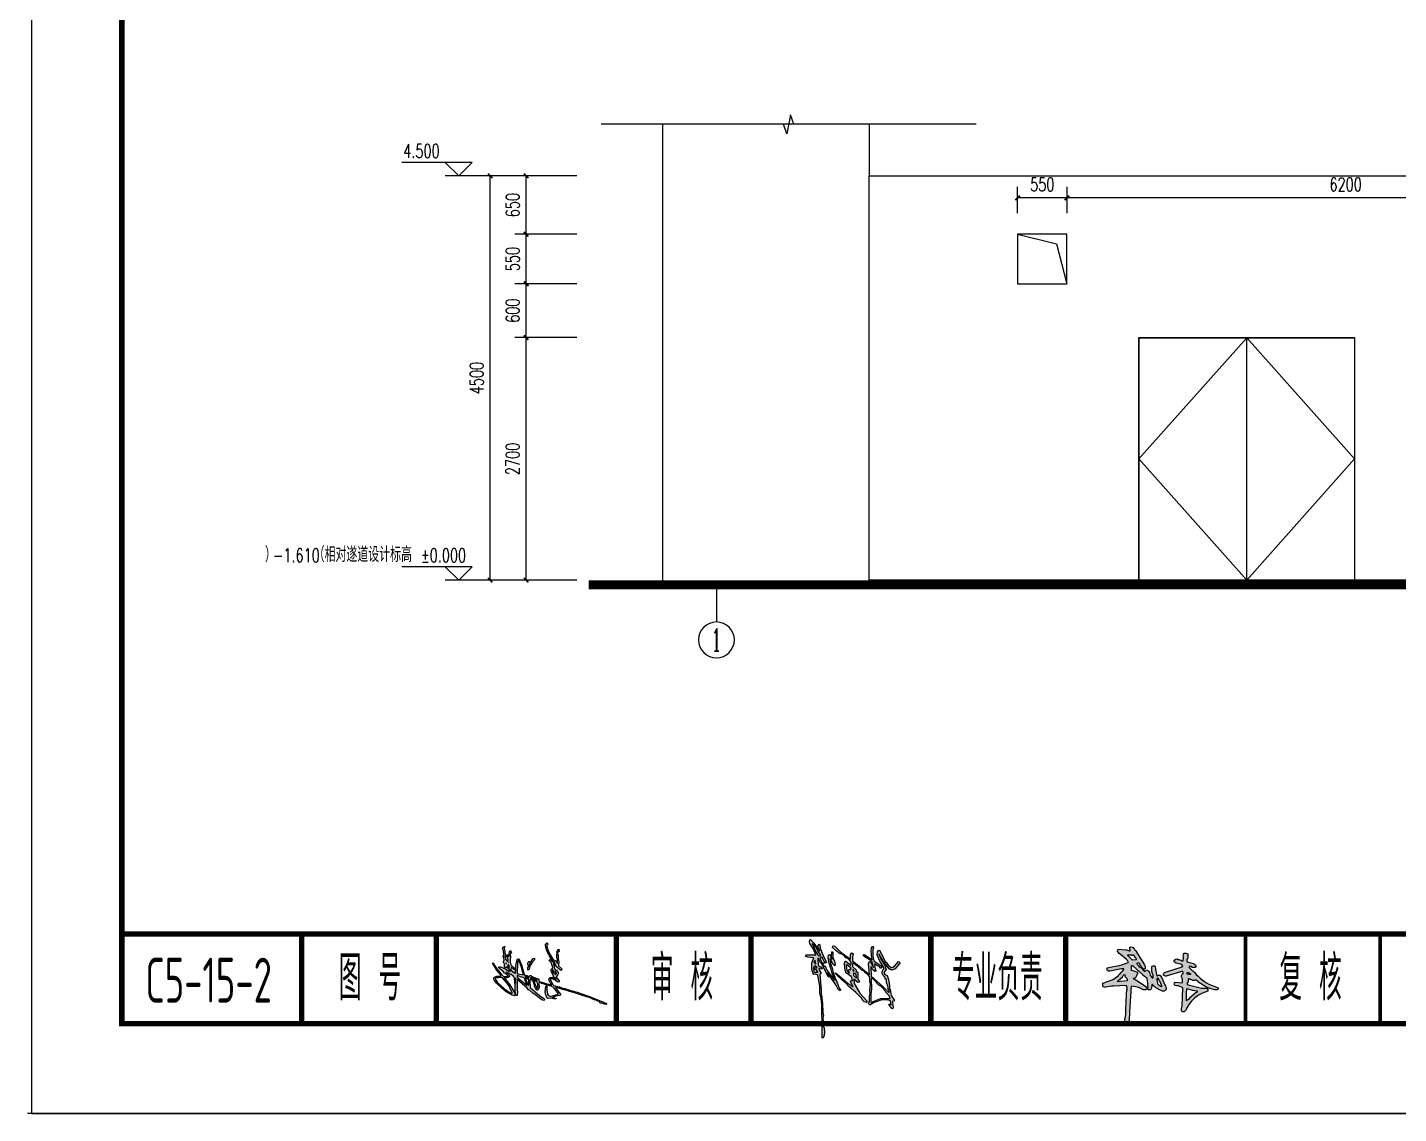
# Model space of a CAD drawing. Extents: x 45837 to 287007, y -98586 to 328021.
# Drawn here: x 231880 to 247134, y 294938 to 307026 of the extents above; entities that cross this region are included whole.
import ezdxf
from ezdxf.enums import TextEntityAlignment as Align

# ---------------------------------------------------------------- set-up
doc = ezdxf.new("R2010")
doc.units = 0
doc.header["$LTSCALE"] = 1000
doc.header["$MEASUREMENT"] = 0
for name, color, linetype in [('AXIS', 3, 'Continuous'), ('AXIS_TEXT', 7, 'Continuous'), ('DIM_ELEV', 3, 'Continuous'), ('DIM_SYMB', 3, 'Continuous'), ('FHDI签名', 4, 'Continuous'), ('HIDE_B', 7, 'Continuous'), ('PUB_DIM', 3, 'Continuous'), ('PUB_TEXT', 7, 'Continuous'), ('QQ', 8, 'Continuous'), ('WALL', 9, 'Continuous'), ('图框', 7, 'Continuous'), ('ＦＨＤＩ', 4, 'Continuous')]:
    doc.layers.add(name, color=color, linetype=linetype)
doc.styles.add('_TCH_AXIS', font='COMPLEX', dxfattribs={"bigfont": 'GBCBIG'})
doc.styles.add('_TCH_DIM', font='SIMPLEX', dxfattribs={"bigfont": 'GBCBIG'})
doc.styles.add('COMPLEX', font='COMPLEX')
doc.styles.add('DIM_FONT', font='SIMPLEX', dxfattribs={"width": 0.7, "bigfont": 'GBCBIG'})
doc.styles.get("Standard").update_dxf_attribs({"font": 'gbenor.shx', "bigfont": 'gbcbig.shx'})
doc.dimstyles.new('DIMN50', dxfattribs={"dimscale": 0.5, "dimtxt": 300, "dimasz": 100, "dimexe": 250, "dimexo": 300, "dimgap": 150, "dimtad": 1, "dimdec": 0, "dimzin": 0, "dimdsep": 46, "dimtxsty": 'DIM_FONT', "dimblk": 'ARCHTICK', "dimcen": 0.09, "dimclrt": 7, "dimazin": 2, "dimtfac": 1, "dimtdec": 0, "dimtix": 1, "dimtmove": 2, "dimatfit": 3, "dimldrblk": 'ARCHTICK', "dimfxl": 0, "dimtolj": 1, "dimtzin": 0, "dimarcsym": 0})

# ---------------------------------------------------------------- blocks, each defined once
blk = doc.blocks.new('dwe')
at = {"linetype": 'Continuous'}
h = blk.add_hatch(color=256, dxfattribs=at)
h.paths.add_polyline_path([(32166.859, 20455.021, 0.138813), (32166.844, 20455.08, 0.305012), (32166.819, 20455.091, -0.192582), (32166.829, 20455.151), (32167.178, 20455.047), (32167.179, 20455.041, 0.254771), (32167.259, 20455.061, 0.439902), (32167.211, 20455.125), (32166.866, 20455.239, 0.288836), (32166.829, 20455.251, -0.33185), (32166.89, 20455.307), (32166.978, 20455.326, 0.248777), (32167.013, 20455.359), (32167.019, 20455.361), (32167.019, 20455.391), (32167.006, 20455.399, 0.156902), (32166.949, 20455.421, -0.226549), (32166.938, 20455.406, 0.203273), (32166.849, 20455.381), (32166.819, 20455.381), (32166.814, 20455.442, 0.141014), (32166.799, 20455.551, 0.181335), (32166.719, 20455.531), (32166.719, 20455.441, -0.388078), (32166.731, 20455.359), (32166.62, 20455.327, 0.123602), (32166.566, 20455.304, 0.460019), (32166.549, 20455.231), (32166.619, 20455.231), (32166.649, 20455.251), (32166.689, 20455.251), (32166.689, 20455.231), (32166.656, 20455.204), (32166.631, 20455.179, -0.071068), (32166.566, 20455.124, -0.129017), (32166.191, 20454.837), (32166.039, 20454.781, 0.313509), (32166.056, 20454.739), (32166.059, 20454.731, 0.126518), (32166.277, 20454.786), (32166.297, 20454.795, 0.073631), (32166.529, 20454.951), (32166.569, 20454.951), (32166.569, 20454.941, 0.306384), (32166.63, 20454.957, 0.101225), (32166.689, 20454.981), (32166.709, 20454.981, 0.192884), (32166.729, 20454.881), (32166.729, 20454.851), (32166.711, 20454.847), (32166.409, 20454.771), (32166.289, 20454.771, -0.295923), (32166.269, 20454.751), (32166.269, 20454.701), (32166.39, 20454.656), (32166.417, 20454.647, -0.097505), (32166.536, 20454.569, -0.139219), (32166.756, 20454.289), (32166.799, 20454.241), (32166.839, 20454.241), (32166.859, 20454.271), (32166.859, 20454.331), (32166.844, 20454.36), (32166.829, 20454.781), (32166.857, 20454.795, -0.122446), (32166.998, 20454.826, 0.488889), (32166.999, 20454.901), (32166.839, 20454.891, -0.138685), (32166.834, 20454.962, -0.251793)])
h.paths.add_polyline_path([(32166.729, 20455.081), (32166.7, 20455.077), (32166.699, 20455.071), (32166.659, 20455.071), (32166.659, 20455.091, 0.200858), (32166.699, 20455.121), (32166.729, 20455.121)], flags=16)
h.paths.add_polyline_path([(32166.739, 20454.761), (32166.744, 20454.652), (32166.749, 20454.491, -0.10594), (32166.681, 20454.544), (32166.676, 20454.549), (32166.527, 20454.677), (32166.509, 20454.681), (32166.509, 20454.711, 0.075528), (32166.718, 20454.756)], flags=16)
h = blk.add_hatch(color=256, dxfattribs=at)
h.paths.add_polyline_path([(32168.211, 20455.517), (32168.241, 20455.539, -0.076928), (32168.279, 20455.581, 0.343108), (32168.261, 20455.634), (32168.259, 20455.641), (32168.098, 20455.626, 0.082763), (32168.019, 20455.601), (32167.999, 20455.601), (32167.999, 20455.631), (32168.009, 20455.631), (32168.009, 20455.681, 0.433644), (32167.913, 20455.649, -0.083988), (32167.883, 20455.609), (32167.683, 20455.289, 0.241959), (32167.666, 20455.209, 0.088677), (32167.692, 20455.188), (32167.728, 20455.205, 0.005615), (32167.732, 20455.206), (32167.753, 20455.259, 0.154483), (32167.799, 20455.331, -1.209197), (32167.826, 20455.284, -0.109257), (32167.801, 20455.257, -0.116079), (32167.732, 20455.206), (32167.724, 20455.186, 0.148804), (32167.689, 20455.151), (32167.659, 20455.151), (32167.656, 20455.159, 0.636863), (32167.601, 20455.159, 0.220295), (32167.554, 20455.063), (32167.509, 20455.001), (32167.489, 20455.001), (32167.489, 20455.061), (32167.503, 20455.09), (32167.519, 20455.141), (32167.519, 20455.251), (32167.506, 20455.259, 0.524003), (32167.444, 20455.25), (32167.434, 20455.191), (32167.409, 20455.041), (32167.389, 20455.041), (32167.386, 20455.049, 0.551868), (32167.326, 20455.044, 0.11852), (32167.275, 20454.953, 0.071169), (32167.244, 20454.872), (32167.226, 20454.844, 0.10155), (32167.204, 20454.793, 0.705859), (32167.28, 20454.707, 0.161527), (32167.499, 20454.851), (32167.519, 20454.851), (32167.524, 20454.772), (32167.541, 20454.744), (32167.549, 20454.731), (32167.599, 20454.731), (32167.609, 20454.751), (32167.639, 20454.751), (32167.649, 20454.731), (32167.709, 20454.731, -0.124355), (32167.928, 20454.806), (32167.979, 20454.811), (32168.014, 20454.241), (32168.024, 20454.042, 0.594077), (32168.096, 20454.014, 0.243104), (32168.119, 20454.081, -0.084195), (32168.094, 20454.301), (32168.084, 20454.631), (32168.074, 20454.731), (32168.069, 20454.731, -0.200858), (32168.089, 20454.831), (32168.369, 20454.816, -0.063439), (32168.549, 20454.791, 0.343108), (32168.601, 20454.809), (32168.609, 20454.811), (32168.609, 20454.881), (32168.397, 20454.957), (32168.381, 20454.965, -0.084673), (32168.261, 20455.054, 0.071442), (32168.234, 20455.076), (32168.191, 20455.124, -0.149027), (32168.139, 20455.201), (32168.199, 20455.201), (32168.449, 20455.151), (32168.489, 20455.151, -0.295923), (32168.509, 20455.171), (32168.509, 20455.221), (32168.368, 20455.256), (32168.29, 20455.266, -0.064135), (32168.087, 20455.327), (32168.039, 20455.341, -0.249173), (32168.071, 20455.399), (32168.086, 20455.414)])
h.paths.add_polyline_path([(32168.049, 20455.491), (32168.041, 20455.489), (32167.949, 20455.391), (32167.869, 20455.401), (32167.869, 20455.431), (32167.886, 20455.454), (32167.915, 20455.493), (32167.919, 20455.511), (32167.949, 20455.511), (32167.949, 20455.501), (32167.969, 20455.501), (32167.969, 20455.511), (32168.049, 20455.511)], flags=16)
h.paths.add_polyline_path([(32167.969, 20455.271), (32167.969, 20455.161), (32167.938, 20455.156, 0.064743), (32167.841, 20455.127, 0.693991), (32167.834, 20455.09), (32167.851, 20455.054), (32167.87, 20455.006), (32167.897, 20454.997), (32167.919, 20454.991), (32167.919, 20454.971, 0.179878), (32167.871, 20454.949), (32167.851, 20454.937), (32167.636, 20454.794), (32167.629, 20454.771), (32167.609, 20454.771), (32167.614, 20454.872), (32167.624, 20454.951, -0.325645), (32167.681, 20455.039), (32167.716, 20455.064), (32167.936, 20455.264), (32167.939, 20455.271)], flags=16)
h.paths.add_polyline_path([(32168.119, 20455.071, -0.181335), (32168.156, 20455.049), (32168.173, 20455.023), (32168.266, 20454.939), (32168.279, 20454.911), (32168.22, 20454.916), (32168.069, 20454.931), (32168.069, 20454.981, 0.293881)], flags=16)
h.paths.add_polyline_path([(32167.399, 20454.991), (32167.399, 20454.961), (32167.384, 20454.882, -0.295272), (32167.299, 20454.801), (32167.299, 20454.831, 0.067267), (32167.325, 20454.883), (32167.343, 20454.93, 0.163021), (32167.369, 20454.971), (32167.379, 20454.966), (32167.379, 20454.991)], flags=16)
at = {"color": 7, "linetype": 'Continuous'}
for points in [[(32166.289, 20454.771, -0.295923), (32166.269, 20454.751), (32166.269, 20454.701), (32166.39, 20454.656), (32166.417, 20454.647, -0.097505), (32166.536, 20454.569, -0.139219), (32166.756, 20454.289), (32166.799, 20454.241), (32166.839, 20454.241), (32166.859, 20454.271), (32166.859, 20454.331), (32166.844, 20454.36), (32166.829, 20454.781), (32166.857, 20454.795, -0.122446), (32166.998, 20454.826, 0.488889), (32166.999, 20454.901), (32166.839, 20454.891, -0.138685), (32166.834, 20454.962, -0.251793), (32166.859, 20455.021, 0.138813), (32166.844, 20455.08, 0.305012), (32166.819, 20455.091, -0.192582), (32166.829, 20455.151), (32167.178, 20455.047), (32167.179, 20455.041, 0.254771), (32167.259, 20455.061, 0.439902), (32167.211, 20455.125), (32166.866, 20455.239, 0.288836), (32166.829, 20455.251, -0.33185), (32166.89, 20455.307), (32166.978, 20455.326, 0.248777), (32167.013, 20455.359), (32167.019, 20455.361), (32167.019, 20455.391), (32167.006, 20455.399, 0.156902), (32166.949, 20455.421, -0.226549), (32166.938, 20455.406, 0.203273), (32166.849, 20455.381), (32166.819, 20455.381), (32166.814, 20455.442, 0.141014), (32166.799, 20455.551, 0.181335), (32166.719, 20455.531), (32166.719, 20455.441, -0.388078), (32166.731, 20455.359), (32166.62, 20455.327, 0.123602), (32166.566, 20455.304, 0.460019), (32166.549, 20455.231), (32166.619, 20455.231), (32166.649, 20455.251), (32166.689, 20455.251), (32166.689, 20455.231), (32166.656, 20455.204), (32166.631, 20455.179, -0.071068), (32166.566, 20455.124, -0.129017), (32166.191, 20454.837), (32166.039, 20454.781, 0.313509), (32166.056, 20454.739), (32166.059, 20454.731, 0.126518), (32166.277, 20454.786), (32166.297, 20454.795, 0.073631), (32166.529, 20454.951), (32166.569, 20454.951), (32166.569, 20454.941, 0.306384), (32166.63, 20454.957, 0.101225), (32166.689, 20454.981), (32166.709, 20454.981, 0.192884), (32166.729, 20454.881), (32166.729, 20454.851), (32166.711, 20454.847), (32166.409, 20454.771), (32166.289, 20454.771), (32166.279, 20454.781)], [(32166.699, 20455.071), (32166.7, 20455.077), (32166.729, 20455.081), (32166.729, 20455.121), (32166.699, 20455.121, -0.200858), (32166.659, 20455.091), (32166.659, 20455.071), (32166.699, 20455.071)], [(32167.629, 20454.771), (32167.636, 20454.794), (32167.851, 20454.937), (32167.871, 20454.949, -0.179878), (32167.919, 20454.971), (32167.919, 20454.991), (32167.897, 20454.997), (32167.87, 20455.006), (32167.851, 20455.054), (32167.834, 20455.09, -0.693991), (32167.841, 20455.127, -0.064743), (32167.938, 20455.156), (32167.969, 20455.161), (32167.969, 20455.271), (32167.939, 20455.271), (32167.936, 20455.264), (32167.716, 20455.064), (32167.681, 20455.039, 0.325645), (32167.624, 20454.951), (32167.614, 20454.872), (32167.609, 20454.771), (32167.629, 20454.771)], [(32168.279, 20454.911), (32168.266, 20454.939), (32168.173, 20455.023), (32168.156, 20455.049, 0.181335), (32168.119, 20455.071, -0.293881), (32168.069, 20454.981), (32168.069, 20454.931), (32168.22, 20454.916), (32168.279, 20454.911)], [(32166.749, 20454.491), (32166.744, 20454.652), (32166.739, 20454.761), (32166.718, 20454.756, -0.075528), (32166.509, 20454.711), (32166.509, 20454.681), (32166.527, 20454.677), (32166.676, 20454.549), (32166.681, 20454.544, 0.10594), (32166.749, 20454.491)]]:
    blk.add_lwpolyline(points, format="xyb", dxfattribs=at)
for points in [[(32167.692, 20455.188), (32167.728, 20455.205, 0.121773), (32167.801, 20455.257, 0.109257), (32167.826, 20455.284, 1.209197), (32167.799, 20455.331, -0.154483), (32167.753, 20455.259), (32167.724, 20455.186, 0.148804), (32167.689, 20455.151), (32167.659, 20455.151), (32167.656, 20455.159, 0.636863), (32167.601, 20455.159, 0.220295), (32167.554, 20455.063), (32167.509, 20455.001), (32167.489, 20455.001), (32167.489, 20455.061), (32167.503, 20455.09), (32167.519, 20455.141), (32167.519, 20455.251), (32167.506, 20455.259, 0.524003), (32167.444, 20455.25), (32167.434, 20455.191), (32167.409, 20455.041), (32167.389, 20455.041), (32167.386, 20455.049, 0.551868), (32167.326, 20455.044, 0.11852), (32167.275, 20454.953, 0.071169), (32167.244, 20454.872), (32167.226, 20454.844, 0.10155), (32167.204, 20454.793, 0.705859), (32167.28, 20454.707, 0.161527), (32167.499, 20454.851), (32167.519, 20454.851), (32167.524, 20454.772), (32167.541, 20454.744), (32167.549, 20454.731), (32167.599, 20454.731), (32167.609, 20454.751), (32167.639, 20454.751), (32167.649, 20454.731), (32167.709, 20454.731, -0.124355), (32167.928, 20454.806), (32167.979, 20454.811), (32168.014, 20454.241), (32168.024, 20454.042, 0.594077), (32168.096, 20454.014, 0.243104), (32168.119, 20454.081, -0.084195), (32168.094, 20454.301), (32168.084, 20454.631), (32168.074, 20454.731), (32168.069, 20454.731, -0.200858), (32168.089, 20454.831), (32168.369, 20454.816, -0.063439), (32168.549, 20454.791, 0.343108), (32168.601, 20454.809), (32168.609, 20454.811), (32168.609, 20454.881), (32168.397, 20454.957), (32168.381, 20454.965, -0.084673), (32168.261, 20455.054, 0.071442), (32168.234, 20455.076), (32168.191, 20455.124, -0.149027), (32168.139, 20455.201), (32168.199, 20455.201), (32168.449, 20455.151), (32168.489, 20455.151, -0.295923), (32168.509, 20455.171), (32168.509, 20455.221), (32168.368, 20455.256), (32168.29, 20455.266, -0.064135), (32168.087, 20455.327), (32168.039, 20455.341, -0.249173), (32168.071, 20455.399), (32168.086, 20455.414), (32168.211, 20455.517), (32168.241, 20455.539, -0.076928), (32168.279, 20455.581, 0.343108), (32168.261, 20455.634), (32168.259, 20455.641), (32168.098, 20455.626, 0.082763), (32168.019, 20455.601), (32167.999, 20455.601), (32167.999, 20455.631), (32168.009, 20455.631), (32168.009, 20455.681, 0.433644), (32167.913, 20455.649, -0.083988), (32167.883, 20455.609), (32167.683, 20455.289, 0.241959), (32167.666, 20455.209, 0.088677), (32167.692, 20455.188, 0.088677)], [(32167.379, 20454.966), (32167.369, 20454.971, -0.163021), (32167.343, 20454.93), (32167.325, 20454.883, -0.067267), (32167.299, 20454.831), (32167.299, 20454.801, 0.295272), (32167.384, 20454.882), (32167.399, 20454.961), (32167.399, 20454.991), (32167.379, 20454.991), (32167.379, 20454.966)]]:
    blk.add_lwpolyline(points, format="xyb", close=True, dxfattribs=at)
blk.add_lwpolyline([(32167.949, 20455.391), (32168.041, 20455.489), (32168.049, 20455.491), (32168.049, 20455.511), (32167.969, 20455.511), (32167.969, 20455.501), (32167.949, 20455.501), (32167.949, 20455.511), (32167.919, 20455.511), (32167.915, 20455.493), (32167.886, 20455.454), (32167.869, 20455.431), (32167.869, 20455.401), (32167.949, 20455.391)], dxfattribs=at)
blk = doc.blocks.new('jld')
at = {"linetype": 'Continuous'}
h = blk.add_hatch(color=4, dxfattribs=at)
h.paths.add_polyline_path([(424, 218), (427, 222), (431, 224), (440, 225), (442, 227), (467, 233), (475, 237), (481, 237), (485, 240), (489, 240), (494, 243), (503, 245), (505, 240), (504, 220), (506, 206), (514, 198), (517, 199), (524, 206), (532, 221), (533, 228), (543, 257), (550, 259), (552, 261), (559, 262), (561, 256), (561, 240), (559, 228), (560, 214), (499, 163), (476, 149), (470, 142), (471, 138), (475, 135), (486, 139), (538, 178), (540, 178), (561, 196), (569, 200), (577, 210), (639, 264), (640, 198), (638, 187), (639, 167), (642, 164), (644, 164), (649, 170), (652, 207), (652, 234), (654, 243), (656, 272), (659, 281), (664, 286), (666, 286), (677, 295), (689, 301), (692, 304), (707, 309), (689, 291), (687, 288), (687, 282), (695, 276), (710, 273), (715, 274), (718, 273), (718, 271), (714, 268), (710, 261), (685, 231), (653, 180), (652, 167), (655, 162), (657, 162), (659, 167), (662, 164), (671, 167), (707, 188), (735, 210), (767, 242), (779, 258), (783, 267), (783, 274), (779, 279), (766, 284), (740, 284), (739, 288), (765, 322), (789, 360), (789, 367), (764, 329), (735, 292), (724, 282), (701, 283), (697, 287), (711, 301), (717, 304), (723, 311), (747, 329), (754, 338), (753, 342), (742, 342), (712, 329), (695, 318), (692, 318), (688, 315), (681, 315), (689, 325), (705, 341), (712, 336), (718, 341), (718, 359), (724, 371), (724, 377), (720, 381), (722, 399), (725, 406), (721, 416), (724, 443), (731, 456), (725, 461), (719, 469), (715, 467), (715, 464), (718, 461), (720, 454), (717, 449), (714, 418), (703, 415), (694, 407), (696, 418), (695, 419), (693, 417), (690, 405), (686, 438), (684, 441), (679, 442), (676, 433), (678, 433), (683, 419), (683, 414), (681, 410), (683, 378), (680, 361), (677, 353), (658, 336), (657, 333), (651, 328), (651, 326), (654, 323), (657, 323), (670, 337), (673, 339), (676, 338), (679, 323), (667, 309), (661, 307), (658, 310), (653, 304), (649, 303), (647, 319), (647, 351), (642, 380), (639, 387), (634, 392), (631, 392), (628, 389), (611, 349), (601, 310), (598, 304), (598, 300), (593, 291), (580, 289), (576, 286), (563, 284), (558, 289), (554, 289), (545, 280), (509, 269), (506, 265), (505, 255), (501, 252), (472, 244), (463, 240), (426, 231), (433, 241), (443, 262), (442, 271), (435, 277), (423, 277), (398, 265), (405, 274), (410, 276), (414, 280), (414, 286), (428, 310), (430, 323), (426, 330), (419, 332), (420, 344), (429, 369), (442, 382), (442, 384), (438, 387), (432, 385), (419, 375), (415, 367), (400, 356), (421, 382), (439, 408), (442, 416), (450, 428), (450, 432), (456, 441), (464, 472), (464, 483), (458, 489), (456, 490), (448, 483), (449, 481), (454, 482), (457, 478), (457, 470), (450, 447), (435, 416), (420, 393), (405, 376), (405, 381), (401, 380), (390, 363), (391, 383), (394, 402), (394, 420), (391, 423), (388, 422), (385, 412), (385, 394), (382, 374), (383, 349), (366, 331), (364, 323), (369, 320), (380, 327), (411, 355), (414, 356), (408, 329), (396, 321), (385, 308), (384, 303), (387, 294), (399, 279), (379, 256), (378, 252), (380, 249), (385, 248), (417, 266), (425, 269), (433, 269), (435, 266), (434, 259), (418, 233), (412, 227), (382, 218), (378, 218), (363, 212), (345, 208), (308, 195), (269, 185), (198, 161), (110, 125), (104, 124), (98, 120), (89, 117), (87, 115), (87, 111), (89, 109), (102, 111), (115, 117), (124, 118), (131, 127), (143, 130), (148, 134), (164, 139), (192, 152), (231, 163), (247, 170), (267, 175), (278, 180), (307, 187), (311, 190), (314, 189), (319, 192), (323, 192), (335, 197), (340, 197), (345, 200), (351, 200), (356, 203), (361, 203), (372, 208), (378, 208), (382, 211), (403, 215), (382, 185), (372, 174), (372, 170), (376, 165), (394, 162), (418, 155), (418, 153), (411, 152), (404, 149), (402, 147), (403, 145), (413, 145), (421, 148), (424, 147), (433, 149), (449, 146), (456, 151), (459, 157), (460, 166), (465, 173), (467, 186), (462, 223), (459, 226), (455, 224), (455, 196), (453, 192), (454, 184), (452, 180), (452, 173), (447, 167), (434, 159), (421, 162), (386, 174), (385, 177), (410, 211), (416, 216)])
h.paths.add_polyline_path([(404, 293), (398, 300), (397, 306), (406, 318), (407, 318), (406, 299)], flags=16)
h.paths.add_polyline_path([(415, 302), (415, 319), (419, 322), (421, 322), (422, 313)], flags=16)
h.paths.add_polyline_path([(512, 234), (515, 249), (531, 253), (534, 255), (536, 254), (529, 233), (515, 209), (512, 217)], flags=16)
h.paths.add_polyline_path([(515, 258), (517, 263), (520, 263), (539, 271), (542, 271), (538, 264), (523, 259)], flags=16)
h.paths.add_polyline_path([(547, 268), (550, 274), (555, 275), (557, 274), (556, 270)], flags=16)
h.paths.add_polyline_path([(568, 227), (568, 264), (585, 271), (587, 270), (585, 261), (572, 231)], flags=16)
h.paths.add_polyline_path([(568, 274), (572, 275), (589, 281), (590, 283), (586, 283), (580, 280), (568, 278)], flags=17)
h.paths.add_polyline_path([(578, 229), (589, 257), (589, 261), (596, 275), (619, 281), (637, 288), (640, 288), (640, 280), (635, 274), (580, 229)], flags=16)
h.paths.add_polyline_path([(601, 292), (604, 308), (615, 347), (617, 349), (621, 362), (630, 381), (633, 379), (638, 366), (640, 302), (634, 299)], flags=16)
h.paths.add_polyline_path([(648, 243), (649, 244), (649, 241)], flags=16)
h.paths.add_polyline_path([(649, 248), (648, 269), (651, 275), (652, 275), (651, 255)], flags=16)
h.paths.add_polyline_path([(670, 179), (671, 184), (684, 210), (685, 218), (705, 246), (729, 275), (754, 276), (756, 275), (768, 275), (772, 274), (775, 271), (773, 264), (760, 246), (741, 226), (717, 206), (688, 186), (676, 180)], flags=16)
h.paths.add_polyline_path([(688, 334), (689, 350), (694, 356), (696, 356), (699, 348)], flags=16)
h.paths.add_polyline_path([(691, 369), (692, 370), (692, 368)], flags=16)
h.paths.add_polyline_path([(699, 376), (696, 386), (698, 398), (702, 405), (710, 409), (712, 409), (713, 410), (715, 408), (710, 388)], flags=16)
h.paths.add_polyline_path([(706, 363), (709, 366), (710, 367), (710, 364), (707, 361)], flags=16)
h.paths.add_polyline_path([(391, 444), (387, 449), (386, 450), (380, 449), (380, 437), (384, 437), (388, 429), (391, 427), (395, 432)], flags=17)
h.paths.add_polyline_path([(543, 391), (539, 394), (538, 395), (533, 393), (532, 386), (544, 374), (555, 356), (560, 351), (563, 351), (564, 354), (558, 365), (557, 370)], flags=17)
h.paths.add_polyline_path([(571, 371), (569, 374), (568, 375), (563, 375), (561, 373), (560, 367), (568, 349), (570, 348), (572, 351), (573, 360)], flags=17)
h.paths.add_polyline_path([(574, 340), (571, 344), (569, 340), (566, 346), (564, 347), (562, 345), (566, 327), (571, 321), (574, 324)], flags=17)
at = {"color": 4, "linetype": 'Continuous', "elevation": 15634200}
for points in [[(458, 489), (456, 490), (448, 483), (449, 481), (454, 482), (457, 478), (457, 470), (450, 447), (435, 416), (420, 393), (405, 376), (405, 381), (401, 380), (390, 363), (391, 383), (394, 402), (394, 420), (391, 423), (388, 422), (385, 412), (385, 394), (382, 374), (383, 349), (366, 331), (364, 323), (369, 320), (380, 327), (411, 355), (414, 356), (408, 329), (396, 321), (385, 308), (384, 303), (387, 294), (399, 279), (379, 256), (378, 252), (380, 249), (385, 248), (417, 266), (425, 269), (433, 269), (435, 266), (434, 259), (418, 233), (412, 227), (382, 218), (378, 218), (363, 212), (345, 208), (308, 195), (269, 185), (198, 161), (110, 125), (104, 124), (98, 120), (89, 117), (87, 115), (87, 111), (89, 109), (102, 111), (115, 117), (124, 118), (131, 127), (143, 130), (148, 134), (164, 139), (192, 152), (231, 163), (247, 170), (267, 175), (278, 180), (307, 187), (311, 190), (314, 189), (319, 192), (323, 192), (335, 197), (340, 197), (345, 200), (351, 200), (356, 203), (361, 203), (372, 208), (378, 208), (382, 211), (403, 215), (382, 185), (372, 174), (372, 170), (376, 165), (394, 162), (418, 155), (418, 153), (411, 152), (404, 149), (402, 147), (403, 145), (413, 145), (421, 148), (424, 147), (433, 149), (449, 146), (456, 151), (459, 157), (460, 166), (465, 173), (467, 186), (462, 223), (459, 226), (455, 224), (455, 196), (453, 192), (454, 184), (452, 180), (452, 173), (447, 167), (434, 159), (421, 162), (386, 174), (385, 177), (410, 211), (416, 216), (424, 218), (427, 222), (431, 224), (440, 225), (442, 227), (467, 233), (475, 237), (481, 237), (485, 240), (489, 240), (494, 243), (503, 245), (505, 240), (504, 220), (506, 206), (514, 198), (517, 199), (524, 206), (532, 221), (533, 228), (543, 257), (550, 259), (552, 261), (559, 262), (561, 256), (561, 240), (559, 228), (560, 214), (499, 163), (476, 149), (470, 142), (471, 138), (475, 135), (486, 139), (538, 178), (540, 178), (561, 196), (569, 200), (577, 210), (639, 264), (640, 198), (638, 187), (639, 167), (642, 164), (644, 164), (649, 170), (652, 207), (652, 234), (654, 243), (656, 272), (659, 281), (664, 286), (666, 286), (677, 295), (689, 301), (692, 304), (707, 309), (689, 291), (687, 288), (687, 282), (695, 276), (710, 273), (715, 274), (718, 273), (718, 271), (714, 268), (710, 261), (685, 231), (653, 180), (652, 167), (655, 162), (657, 162), (659, 167), (662, 164), (671, 167), (707, 188), (735, 210), (767, 242), (779, 258), (783, 267), (783, 274), (779, 279), (766, 284), (740, 284), (739, 288), (765, 322), (789, 360), (789, 367), (764, 329), (735, 292), (724, 282), (701, 283), (697, 287), (711, 301), (717, 304), (723, 311), (747, 329), (754, 338), (753, 342), (742, 342), (712, 329), (695, 318), (692, 318), (688, 315), (681, 315), (689, 325), (705, 341), (712, 336), (718, 341), (718, 359), (724, 371), (724, 377), (720, 381), (722, 399), (725, 406), (721, 416), (724, 443), (731, 456), (725, 461), (719, 469), (715, 467), (715, 464), (718, 461), (720, 454), (717, 449), (714, 418), (703, 415), (694, 407), (696, 418), (695, 419), (693, 417), (690, 405), (686, 438), (684, 441), (679, 442), (676, 433), (678, 433), (683, 419), (683, 414), (681, 410), (683, 378), (680, 361), (677, 353), (658, 336), (657, 333), (651, 328), (651, 326), (654, 323), (657, 323), (670, 337), (673, 339), (676, 338), (679, 323), (667, 309), (661, 307), (658, 310), (653, 304), (649, 303), (647, 319), (647, 351), (642, 380), (639, 387), (634, 392), (631, 392), (628, 389), (611, 349), (601, 310), (598, 304), (598, 300), (593, 291), (580, 289), (576, 286), (563, 284), (558, 289), (554, 289), (545, 280), (509, 269), (506, 265), (505, 255), (501, 252), (472, 244), (463, 240), (426, 231), (433, 241), (443, 262), (442, 271), (435, 277), (423, 277), (398, 265), (405, 274), (410, 276), (414, 280), (414, 286), (428, 310), (430, 323), (426, 330), (419, 332), (420, 344), (429, 369), (442, 382), (442, 384), (438, 387), (432, 385), (419, 375), (415, 367), (400, 356), (421, 382), (439, 408), (442, 416), (450, 428), (450, 432), (456, 441), (464, 472), (464, 483), (458, 489)], [(387, 449), (386, 450), (380, 449), (380, 437), (384, 437), (388, 429), (391, 427), (395, 432), (391, 444), (387, 449)], [(676, 428), (675, 429), (675, 427), (676, 428)], [(539, 394), (538, 395), (533, 393), (532, 386), (544, 374), (555, 356), (560, 351), (563, 351), (564, 354), (558, 365), (557, 370), (543, 391), (539, 394)], [(569, 374), (568, 375), (563, 375), (561, 373), (560, 367), (568, 349), (570, 348), (572, 351), (573, 360), (571, 371), (569, 374)], [(566, 346), (564, 347), (562, 345), (566, 327), (571, 321), (574, 324), (574, 340), (571, 344), (569, 340), (566, 346)], [(630, 381), (633, 379), (638, 366), (640, 302), (634, 299), (601, 292), (604, 308), (615, 347), (617, 349), (621, 362), (630, 381)], [(694, 356), (696, 356), (699, 348), (688, 334), (689, 350), (694, 356)], [(691, 369), (692, 370), (692, 368), (691, 369)], [(710, 409), (712, 409), (713, 410), (715, 408), (710, 388), (699, 376), (696, 386), (698, 398), (702, 405), (710, 409)], [(709, 366), (710, 367), (710, 364), (707, 361), (706, 363), (709, 366)], [(406, 318), (407, 318), (406, 299), (404, 293), (398, 300), (397, 306), (406, 318)], [(419, 322), (421, 322), (422, 313), (415, 302), (415, 319), (419, 322)], [(534, 255), (536, 254), (529, 233), (515, 209), (512, 217), (512, 234), (515, 249), (531, 253), (534, 255)], [(539, 271), (542, 271), (538, 264), (523, 259), (515, 258), (517, 263), (520, 263), (539, 271)], [(555, 275), (557, 274), (556, 270), (547, 268), (550, 274), (555, 275)], [(586, 283), (590, 283), (589, 281), (572, 275), (568, 274), (568, 278), (580, 280), (586, 283)], [(585, 271), (587, 270), (585, 261), (572, 231), (568, 227), (568, 264), (585, 271)], [(637, 288), (640, 288), (640, 280), (635, 274), (580, 229), (578, 229), (589, 257), (589, 261), (596, 275), (619, 281), (637, 288)], [(651, 275), (652, 275), (651, 255), (649, 248), (648, 269), (651, 275)], [(660, 313), (659, 314), (659, 312), (660, 313)], [(754, 276), (756, 275), (768, 275), (772, 274), (775, 271), (773, 264), (760, 246), (741, 226), (717, 206), (688, 186), (676, 180), (670, 179), (671, 184), (684, 210), (685, 218), (705, 246), (729, 275), (754, 276)], [(648, 243), (649, 244), (649, 241), (648, 243)], [(400, 146), (399, 147), (399, 144), (400, 146)]]:
    blk.add_lwpolyline(points, dxfattribs=at)
blk = doc.blocks.new('chf')
at = {"linetype": 'Continuous'}
h = blk.add_hatch(color=4, dxfattribs=at)
h.paths.add_polyline_path([(283, 254), (289, 260), (293, 268), (292, 278), (288, 281), (286, 285), (288, 291), (301, 310), (310, 331), (309, 343), (305, 349), (301, 347), (298, 338), (292, 329), (282, 309), (279, 307), (272, 296), (261, 288), (256, 289), (250, 293), (236, 309), (233, 308), (232, 303), (248, 284), (256, 280), (263, 280), (269, 284), (286, 306), (304, 336), (298, 317), (284, 296), (279, 281), (286, 272), (286, 267), (284, 264), (276, 261), (271, 247), (267, 225), (267, 216), (265, 212), (261, 191), (250, 174), (252, 171), (258, 170), (255, 150), (255, 147), (258, 145), (265, 152), (270, 160), (266, 162), (264, 158), (262, 159), (264, 173), (276, 176), (298, 175), (323, 165), (334, 158), (336, 158), (340, 163), (337, 173), (337, 188), (335, 198), (336, 210), (334, 231), (336, 238), (336, 255), (341, 263), (351, 270), (356, 276), (363, 279), (377, 292), (384, 296), (387, 300), (396, 304), (396, 292), (383, 280), (383, 273), (379, 273), (377, 270), (378, 248), (373, 241), (373, 237), (377, 236), (391, 248), (390, 233), (371, 199), (346, 172), (346, 167), (355, 169), (361, 175), (364, 181), (385, 203), (406, 220), (420, 235), (423, 236), (449, 260), (452, 265), (450, 266), (411, 233), (394, 221), (403, 238), (401, 244), (396, 242), (398, 254), (401, 258), (403, 258), (414, 268), (416, 267), (419, 270), (419, 273), (422, 278), (421, 283), (423, 286), (424, 302), (421, 310), (419, 310), (402, 296), (401, 304), (403, 310), (410, 319), (419, 322), (425, 330), (435, 336), (439, 336), (454, 347), (465, 358), (464, 363), (463, 364), (458, 362), (436, 342), (403, 317), (403, 333), (398, 339), (394, 336), (396, 325), (396, 312), (380, 299), (376, 294), (373, 294), (359, 281), (337, 264), (340, 301), (338, 308), (335, 309), (323, 288), (326, 305), (331, 311), (353, 325), (359, 332), (356, 334), (334, 320), (332, 317), (327, 316), (329, 320), (331, 348), (330, 357), (327, 361), (325, 361), (323, 358), (325, 350), (325, 328), (322, 312), (297, 295), (294, 291), (294, 288), (296, 286), (299, 286), (301, 289), (319, 301), (317, 281), (315, 278), (315, 276), (318, 275), (326, 281), (329, 286), (329, 290), (332, 291), (331, 258), (292, 224), (270, 201), (268, 202), (269, 209), (273, 217), (272, 220), (278, 236), (278, 245), (282, 249)])
h.paths.add_polyline_path([(297, 223), (304, 227), (313, 235), (313, 237), (318, 243), (329, 251), (331, 250), (330, 213), (332, 197), (332, 167), (299, 181), (265, 181), (268, 190), (286, 210), (287, 213)], flags=16)
h.paths.add_polyline_path([(382, 251), (383, 264), (386, 268), (389, 269), (393, 269), (393, 261)], flags=16)
h.paths.add_polyline_path([(390, 277), (394, 281), (395, 281), (395, 279), (392, 276)], flags=16)
h.paths.add_polyline_path([(402, 280), (402, 287), (416, 298), (417, 298), (418, 296), (416, 278), (408, 269), (406, 269), (409, 275), (409, 280), (407, 282)], flags=16)
h.paths.add_polyline_path([(508, 291), (506, 291), (501, 285), (503, 282), (513, 285), (512, 279), (506, 270), (506, 266), (510, 264), (505, 209), (505, 193), (503, 188), (503, 180), (501, 176), (502, 171), (500, 166), (499, 129), (497, 121), (499, 112), (497, 93), (498, 83), (495, 80), (493, 63), (494, 51), (499, 43), (501, 44), (501, 98), (503, 132), (503, 159), (505, 180), (509, 199), (510, 223), (516, 262), (525, 265), (530, 264), (534, 270), (537, 283), (537, 305), (530, 322), (551, 324), (559, 328), (556, 332), (524, 332), (533, 354), (544, 372), (546, 379), (544, 385), (542, 386), (530, 373), (511, 345), (510, 347), (513, 352), (513, 356), (515, 358), (516, 363), (512, 369), (509, 366), (508, 356), (499, 332), (486, 306), (490, 304), (495, 309), (503, 325), (506, 321), (510, 321), (498, 297), (494, 292), (493, 294), (490, 292), (487, 283), (477, 269), (479, 267), (483, 271), (477, 258), (478, 255), (481, 257), (504, 302), (507, 305), (515, 321), (517, 321), (515, 297)])
h.paths.add_polyline_path([(520, 290), (526, 295), (527, 296), (527, 293), (519, 286)], flags=16)
h.paths.add_polyline_path([(523, 301), (526, 313), (527, 314), (530, 307), (526, 302)], flags=16)
h.paths.add_polyline_path([(530, 289), (532, 289), (531, 275), (528, 272), (517, 272), (521, 279), (526, 283)], flags=16)
h.paths.add_polyline_path([(507, 328), (507, 332), (517, 345), (524, 359), (535, 371), (536, 372), (524, 343), (518, 333), (514, 330)], flags=16)
h.paths.add_polyline_path([(467, 317), (469, 325), (468, 343), (466, 344), (464, 342), (464, 323), (459, 310), (456, 299), (456, 296), (458, 294), (464, 300), (471, 315), (475, 320), (472, 302), (465, 282), (463, 269), (457, 256), (457, 251), (451, 240), (451, 236), (448, 233), (442, 217), (438, 211), (439, 207), (446, 212), (454, 228), (478, 264), (477, 268), (458, 243), (459, 250), (465, 263), (470, 282), (474, 290), (474, 295), (476, 298), (481, 321), (479, 331), (476, 334), (474, 334), (469, 319)])
h.paths.add_polyline_path([(499, 304), (498, 305), (496, 303), (497, 301)], flags=17)
h.paths.add_polyline_path([(457, 269), (455, 270), (452, 266), (454, 265)], flags=17)
at = {"color": 4, "linetype": 'Continuous', "elevation": 15644317}
for points in [[(544, 385), (542, 386), (530, 373), (511, 345), (510, 347), (513, 352), (513, 356), (515, 358), (516, 363), (512, 369), (509, 366), (508, 356), (499, 332), (486, 306), (490, 304), (495, 309), (503, 325), (506, 321), (510, 321), (498, 297), (494, 292), (493, 294), (490, 292), (487, 283), (477, 269), (479, 267), (483, 271), (477, 258), (478, 255), (481, 257), (504, 302), (507, 305), (515, 321), (517, 321), (515, 297), (508, 291), (506, 291), (501, 285), (503, 282), (513, 285), (512, 279), (506, 270), (506, 266), (510, 264), (505, 209), (505, 193), (503, 188), (503, 180), (501, 176), (502, 171), (500, 166), (499, 129), (497, 121), (499, 112), (497, 93), (498, 83), (495, 80), (493, 63), (494, 51), (499, 43), (501, 44), (501, 98), (503, 132), (503, 159), (505, 180), (509, 199), (510, 223), (516, 262), (525, 265), (530, 264), (534, 270), (537, 283), (537, 305), (530, 322), (551, 324), (559, 328), (556, 332), (524, 332), (533, 354), (544, 372), (546, 379), (544, 385)], [(464, 363), (463, 364), (458, 362), (436, 342), (403, 317), (403, 333), (398, 339), (394, 336), (396, 325), (396, 312), (380, 299), (376, 294), (373, 294), (359, 281), (337, 264), (340, 301), (338, 308), (335, 309), (323, 288), (326, 305), (331, 311), (353, 325), (359, 332), (356, 334), (334, 320), (332, 317), (327, 316), (329, 320), (331, 348), (330, 357), (327, 361), (325, 361), (323, 358), (325, 350), (325, 328), (322, 312), (297, 295), (294, 291), (294, 288), (296, 286), (299, 286), (301, 289), (319, 301), (317, 281), (315, 278), (315, 276), (318, 275), (326, 281), (329, 286), (329, 290), (332, 291), (331, 258), (292, 224), (270, 201), (268, 202), (269, 209), (273, 217), (272, 220), (278, 236), (278, 245), (282, 249), (283, 254), (289, 260), (293, 268), (292, 278), (288, 281), (286, 285), (288, 291), (301, 310), (310, 331), (309, 343), (305, 349), (301, 347), (298, 338), (292, 329), (282, 309), (279, 307), (272, 296), (261, 288), (256, 289), (250, 293), (236, 309), (233, 308), (232, 303), (248, 284), (256, 280), (263, 280), (269, 284), (286, 306), (304, 336), (298, 317), (284, 296), (279, 281), (286, 272), (286, 267), (284, 264), (276, 261), (271, 247), (267, 225), (267, 216), (265, 212), (261, 191), (250, 174), (252, 171), (258, 170), (255, 150), (255, 147), (258, 145), (265, 152), (270, 160), (266, 162), (264, 158), (262, 159), (264, 173), (276, 176), (298, 175), (323, 165), (334, 158), (336, 158), (340, 163), (337, 173), (337, 188), (335, 198), (336, 210), (334, 231), (336, 238), (336, 255), (341, 263), (351, 270), (356, 276), (363, 279), (377, 292), (384, 296), (387, 300), (396, 304), (396, 292), (383, 280), (383, 273), (379, 273), (377, 270), (378, 248), (373, 241), (373, 237), (377, 236), (391, 248), (390, 233), (371, 199), (346, 172), (346, 167), (355, 169), (361, 175), (364, 181), (385, 203), (406, 220), (420, 235), (423, 236), (449, 260), (452, 265), (450, 266), (411, 233), (394, 221), (403, 238), (401, 244), (396, 242), (398, 254), (401, 258), (403, 258), (414, 268), (416, 267), (419, 270), (419, 273), (422, 278), (421, 283), (423, 286), (424, 302), (421, 310), (419, 310), (402, 296), (401, 304), (403, 310), (410, 319), (419, 322), (425, 330), (435, 336), (439, 336), (454, 347), (465, 358), (464, 363)], [(468, 343), (466, 344), (464, 342), (464, 323), (459, 310), (456, 299), (456, 296), (458, 294), (464, 300), (471, 315), (475, 320), (472, 302), (465, 282), (463, 269), (457, 256), (457, 251), (451, 240), (451, 236), (448, 233), (442, 217), (438, 211), (439, 207), (446, 212), (454, 228), (478, 264), (477, 268), (458, 243), (459, 250), (465, 263), (470, 282), (474, 290), (474, 295), (476, 298), (481, 321), (479, 331), (476, 334), (474, 334), (469, 319), (467, 317), (469, 325), (468, 343)], [(535, 371), (536, 372), (524, 343), (518, 333), (514, 330), (507, 328), (507, 332), (517, 345), (524, 359), (535, 371)], [(416, 298), (417, 298), (418, 296), (416, 278), (408, 269), (406, 269), (409, 275), (409, 280), (407, 282), (402, 280), (402, 287), (416, 298)], [(499, 304), (498, 305), (496, 303), (497, 301), (499, 304)], [(530, 289), (532, 289), (531, 275), (528, 272), (517, 272), (521, 279), (526, 283), (530, 289)], [(526, 295), (527, 296), (527, 293), (519, 286), (520, 290), (526, 295)], [(526, 313), (527, 314), (530, 307), (526, 302), (523, 301), (526, 313)], [(329, 251), (331, 250), (330, 213), (332, 197), (332, 167), (299, 181), (265, 181), (268, 190), (286, 210), (287, 213), (297, 223), (304, 227), (313, 235), (313, 237), (318, 243), (329, 251)], [(389, 269), (393, 269), (393, 261), (382, 251), (383, 264), (386, 268), (389, 269)], [(394, 281), (395, 281), (395, 279), (392, 276), (390, 277), (394, 281)], [(457, 269), (455, 270), (452, 266), (454, 265), (457, 269)]]:
    blk.add_lwpolyline(points, dxfattribs=at)
blk = doc.blocks.new('_ArchTick')
at = {"color": 0, "linetype": 'ByBlock', "const_width": 0.4}
blk.add_lwpolyline([(-0.5, -0.5), (0.5, 0.5)], dxfattribs=at)
blk = doc.blocks.new('*D116')
at = {"layer": 'Defpoints', "color": 0}
for p in [(175664, -28995), (175664, -29315), (181864, -29315)]:
    blk.add_point(p, dxfattribs=at)
at = {"layer": 'PUB_DIM', "color": 0, "lineweight": -2}
for p, q in [((175664, -29165), (175664, -28870)), ((181864, -29165), (181864, -28870)), ((181864, -28995), (175664, -28995))]:
    blk.add_line(p, q, dxfattribs=at)
at = {"layer": 'PUB_DIM', "color": 0, "lineweight": -2, "xscale": 50, "yscale": 50, "zscale": 50, "rotation": 180}
blk.add_blockref('_ArchTick', (175664, -28995), dxfattribs=at)
at = {"layer": 'PUB_DIM', "color": 0, "lineweight": -2, "xscale": 50, "yscale": 50, "zscale": 50}
blk.add_blockref('_ArchTick', (181864, -28995), dxfattribs=at)
at = {"layer": 'PUB_DIM', "color": 7, "insert": (178764, -28845), "char_height": 150, "attachment_point": 5, "style": 'DIM_FONT'}
blk.add_mtext('\\A1;6200', dxfattribs=at)
blk = doc.blocks.new('*D117')
at = {"layer": 'Defpoints', "color": 0}
for p in [(175114, -28995), (175114, -29315), (175664, -29315)]:
    blk.add_point(p, dxfattribs=at)
at = {"layer": 'PUB_DIM', "color": 0, "lineweight": -2}
for p, q in [((175114, -29165), (175114, -28870)), ((175664, -29165), (175664, -28870)), ((175664, -28995), (175114, -28995))]:
    blk.add_line(p, q, dxfattribs=at)
at = {"layer": 'PUB_DIM', "color": 0, "lineweight": -2, "xscale": 50, "yscale": 50, "zscale": 50, "rotation": 180}
blk.add_blockref('_ArchTick', (175114, -28995), dxfattribs=at)
at = {"layer": 'PUB_DIM', "color": 0, "lineweight": -2, "xscale": 50, "yscale": 50, "zscale": 50}
blk.add_blockref('_ArchTick', (175664, -28995), dxfattribs=at)
at = {"layer": 'PUB_DIM', "color": 7, "insert": (175389, -28845), "char_height": 150, "attachment_point": 5, "style": 'DIM_FONT'}
blk.add_mtext('\\A1;550', dxfattribs=at)
blk = doc.blocks.new('*D135')
at = {"layer": 'Defpoints', "color": 0}
for p in [(169247, -28750), (169961, -28750), (169961, -33250)]:
    blk.add_point(p, dxfattribs=at)
at = {"layer": 'PUB_DIM', "color": 0, "lineweight": -2}
for p, q in [((169811, -28750), (169122, -28750)), ((169247, -33250), (169247, -28750)), ((169811, -33250), (169122, -33250))]:
    blk.add_line(p, q, dxfattribs=at)
at = {"layer": 'PUB_DIM', "color": 0, "lineweight": -2, "xscale": 50, "yscale": 50, "zscale": 50}
for p, rotation in [((169247, -28750), 90), ((169247, -33250), 270)]:
    blk.add_blockref('_ArchTick', p, dxfattribs=dict(at, rotation=rotation))
at = {"layer": 'PUB_DIM', "color": 7, "insert": (169097, -31000), "char_height": 150, "attachment_point": 5, "rotation": 90, "style": 'DIM_FONT'}
blk.add_mtext('\\A1;4500', dxfattribs=at)
blk = doc.blocks.new('*D136')
at = {"layer": 'Defpoints', "color": 0}
for p in [(169647, -28750), (170361, -28750), (170361, -29400)]:
    blk.add_point(p, dxfattribs=at)
at = {"layer": 'PUB_DIM', "color": 0, "lineweight": -2}
for p, q in [((170211, -28750), (169522, -28750)), ((169647, -29400), (169647, -28750)), ((170211, -29400), (169522, -29400))]:
    blk.add_line(p, q, dxfattribs=at)
at = {"layer": 'PUB_DIM', "color": 0, "lineweight": -2, "xscale": 50, "yscale": 50, "zscale": 50}
for p, rotation in [((169647, -28750), 90), ((169647, -29400), 270)]:
    blk.add_blockref('_ArchTick', p, dxfattribs=dict(at, rotation=rotation))
at = {"layer": 'PUB_DIM', "color": 7, "insert": (169497, -29075), "char_height": 150, "attachment_point": 5, "rotation": 90, "style": 'DIM_FONT'}
blk.add_mtext('\\A1;650', dxfattribs=at)
blk = doc.blocks.new('*D137')
at = {"layer": 'Defpoints', "color": 0}
for p in [(169647, -29400), (170361, -29400), (170361, -29950)]:
    blk.add_point(p, dxfattribs=at)
at = {"layer": 'PUB_DIM', "color": 0, "lineweight": -2}
for p, q in [((170211, -29400), (169522, -29400)), ((169647, -29950), (169647, -29400)), ((170211, -29950), (169522, -29950))]:
    blk.add_line(p, q, dxfattribs=at)
at = {"layer": 'PUB_DIM', "color": 0, "lineweight": -2, "xscale": 50, "yscale": 50, "zscale": 50}
for p, rotation in [((169647, -29400), 90), ((169647, -29950), 270)]:
    blk.add_blockref('_ArchTick', p, dxfattribs=dict(at, rotation=rotation))
at = {"layer": 'PUB_DIM', "color": 7, "insert": (169497, -29675), "char_height": 150, "attachment_point": 5, "rotation": 90, "style": 'DIM_FONT'}
blk.add_mtext('\\A1;550', dxfattribs=at)
blk = doc.blocks.new('*D138')
at = {"layer": 'Defpoints', "color": 0}
for p in [(169647, -29950), (170361, -29950), (170361, -30550)]:
    blk.add_point(p, dxfattribs=at)
at = {"layer": 'PUB_DIM', "color": 0, "lineweight": -2}
for p, q in [((170211, -29950), (169522, -29950)), ((169647, -30550), (169647, -29950)), ((170211, -30550), (169522, -30550))]:
    blk.add_line(p, q, dxfattribs=at)
at = {"layer": 'PUB_DIM', "color": 0, "lineweight": -2, "xscale": 50, "yscale": 50, "zscale": 50}
for p, rotation in [((169647, -29950), 90), ((169647, -30550), 270)]:
    blk.add_blockref('_ArchTick', p, dxfattribs=dict(at, rotation=rotation))
at = {"layer": 'PUB_DIM', "color": 7, "insert": (169497, -30250), "char_height": 150, "attachment_point": 5, "rotation": 90, "style": 'DIM_FONT'}
blk.add_mtext('\\A1;600', dxfattribs=at)
blk = doc.blocks.new('*D139')
at = {"layer": 'Defpoints', "color": 0}
for p in [(169647, -30550), (170361, -30550), (170361, -33250)]:
    blk.add_point(p, dxfattribs=at)
at = {"layer": 'PUB_DIM', "color": 0, "lineweight": -2}
for p, q in [((170211, -30550), (169522, -30550)), ((169647, -33250), (169647, -30550)), ((170211, -33250), (169522, -33250))]:
    blk.add_line(p, q, dxfattribs=at)
at = {"layer": 'PUB_DIM', "color": 0, "lineweight": -2, "xscale": 50, "yscale": 50, "zscale": 50}
for p, rotation in [((169647, -30550), 90), ((169647, -33250), 270)]:
    blk.add_blockref('_ArchTick', p, dxfattribs=dict(at, rotation=rotation))
at = {"layer": 'PUB_DIM', "color": 7, "insert": (169497, -31900), "char_height": 150, "attachment_point": 5, "rotation": 90, "style": 'DIM_FONT'}
blk.add_mtext('\\A1;2700', dxfattribs=at)
blk = doc.blocks.new('_AXISO')
blk.add_circle((0, 0), 0.5)
at = {"layer": 'AXIS_TEXT', "style": 'COMPLEX', "width": 1.041667}
blk.add_attdef('A', text='', height=0.56, dxfattribs=at).set_placement((-0.25, -0.28), (0.25, -0.28), align=Align.FIT)
blk = doc.blocks.new('334')
for p, q in [((173463.5, -28176), (171163.5, -28176)), ((171163.5, -28176), (171163.5, -33300)), ((173463.5, -28176), (173463.5, -28750)), ((175113.5, -29400), (175546.2, -29506.1)), ((175546.2, -29506.1), (175663.5, -29950)), ((178863.7, -30550.5), (176463.7, -30550.5)), ((177663.7, -30550.5), (176463.7, -31900.2)), ((177663.7, -33250), (177663.7, -30550.5)), ((178863.7, -31900.2), (177663.7, -30550.5)), ((176463.7, -31900.2), (177663.7, -33250)), ((177663.7, -33250), (178863.7, -31900.2))]:
    blk.add_line(p, q)
for points in [[(173463.5, -28750), (193663.5, -28750), (193663.5, -33250), (173463.5, -33250)], [(175663.5, -29400), (175113.5, -29400), (175113.5, -29950), (175663.5, -29950)], [(176463.7, -30550.5), (178863.7, -30550.5), (178863.7, -33250), (176463.7, -33250)]]:
    blk.add_lwpolyline(points, close=True)
at = {"const_width": 100}
blk.add_lwpolyline([(170340.8, -33300), (194304.7, -33300)], dxfattribs=at)
at = {"layer": 'AXIS'}
blk.add_line((171763.5, -33300), (171763.5, -33714.7), dxfattribs=at)
at = {"layer": 'DIM_ELEV'}
for p, q in [((169047, -28600), (168264.5, -28600)), ((168897, -28750), (168747, -28600)), ((168897, -28750), (169047, -28600)), ((169247, -28750), (168747, -28750)), ((169047, -33100), (168264.5, -33100)), ((168897, -33250), (168747, -33100)), ((168897, -33250), (169047, -33100)), ((169247, -33250), (168747, -33250))]:
    blk.add_line(p, q, dxfattribs=at)
at = {"layer": 'DIM_SYMB'}
blk.add_lwpolyline([(174654.7, -28176), (172624, -28176), (172585.8, -28071), (172548.7, -28281), (172511.5, -28176), (170480.8, -28176)], dxfattribs=at)
at = {"layer": 'HIDE_B', "flags": 128}
blk.add_lwpolyline([(203148.6, -37186.1), (203148.6, -37186.1), (203148.6, -37186.1), (203148.6, -10486.1), (203148.6, -10486.1), (203148.6, -10486.1), (165148.6, -10486.1), (165148.6, -10486.1), (165148.6, -10486.1), (165148.6, -10486.1), (165148.6, -10486.1), (165148.6, -10486.1), (165148.6, -37186.1), (165148.6, -37186.1), (203148.6, -37186.1)], close=True, dxfattribs=at)
at = {"layer": 'QQ'}
for p, q in [((176463.7, -30548.7), (176463.7, -33250)), ((178863.7, -30548.7), (178863.7, -33250))]:
    blk.add_line(p, q, dxfattribs=at)
at = {"layer": 'WALL', "color": 0}
blk.add_line((206148.6, -39186.1), (164098.6, -39186.1), dxfattribs=at)
at = {"layer": '图框', "linetype": 'Continuous'}
for points in [[(164148.6, -39186.1), (164148.6, -9486.1)], [(206148.6, -39186.1), (164148.6, -39186.1)], [(164148.6, -39186.1), (206148.6, -39186.1)]]:
    blk.add_lwpolyline(points, dxfattribs=at)
at = {"layer": '图框', "linetype": 'Continuous', "const_width": 60}
for points in [[(165148.6, -10486.1), (203148.6, -10486.1), (203148.6, -38186.1), (165148.6, -38186.1), (165148.6, -10486.1)], [(203148.6, -37186.1), (165148.6, -37186.1)], [(167148.6, -38186.1), (167148.6, -37186.1)], [(168648.6, -38186.1), (168648.6, -37186.1)], [(170648.6, -38186.1), (170648.6, -37186.1)], [(172148.6, -38186.1), (172148.6, -37186.1)], [(174148.6, -38186.1), (174148.6, -37186.1)], [(175648.6, -38186.1), (175648.6, -37186.1)], [(175648.6, -38186.1), (175648.6, -37186.1)]]:
    blk.add_lwpolyline(points, dxfattribs=at)
at = {"layer": '图框', "const_width": 40}
for points in [[(177648.6, -38186.1), (177648.6, -37186.1)], [(179148.6, -38186.1), (179148.6, -37186.1)]]:
    blk.add_lwpolyline(points, dxfattribs=at)
at = {"layer": 'AXIS'}
ref = blk.add_blockref('_AXISO', (171763.5, -33914.7), dxfattribs=dict(at, xscale=-400, yscale=400, zscale=400))
ref.add_attrib('A', '1', dxfattribs={"layer": 'AXIS_TEXT', "height": 249.8, "style": '_TCH_AXIS'}).set_placement((171710, -34039.6), (171817.1, -34039.6), align=Align.FIT)
at = {"layer": 'FHDI签名', "linetype": 'Continuous', "xscale": -1.799999999988358, "yscale": 1.80000000000291, "zscale": 1.80000000000291}
blk.add_blockref('jld', (170697.7, -38168.8, -12507360), dxfattribs=at)
at = {"layer": 'ＦＨＤＩ'}
for name, p, xscale, yscale, zscale in [('chf', (174544.6, -38482.9, -34417497.4), -3.200000000011642, 3.19999999999709, 3.19999999999709), ('dwe', (16260365.8, -10265175.2), -500, 500, 500)]:
    blk.add_blockref(name, p, dxfattribs=dict(at, xscale=xscale, yscale=yscale, zscale=zscale))
at = {"layer": 'PUB_TEXT', "style": '_TCH_DIM', "width": 0.705882}
for s, p in [('4.500', (168279.5, -28547.5)), ('-1.610', (166829, -33047.5)), ('%%P0.000', (168474.8, -33047.5))]:
    blk.add_text(s, height=148.75, dxfattribs=at).set_placement(p)
at = {"layer": 'PUB_TEXT', "style": '_TCH_DIM'}
for s, height, p in [('）', 168.8, (166741.8, -33047.5)), ('（相对遂道设计标高', 168.79, (167282.6, -33047.5))]:
    blk.add_text(s, height=height, dxfattribs=at).set_placement(p)
at = {"layer": '图框', "linetype": 'Continuous', "width": 0.7}
for s, p in [('审 核', (171380, -37676.6)), ('C5-15-2', (166115.1, -37701.4)), ('图 号', (167910.3, -37676.6)), ('专业负责', (174887.8, -37676.6))]:
    blk.add_text(s, height=500, dxfattribs=at).set_placement(p, align=Align.MIDDLE_CENTER)
at = {"layer": '图框', "width": 0.7}
blk.add_text('复 核', height=500, dxfattribs=at).set_placement((178372.9, -37676.6), align=Align.MIDDLE_CENTER)
for tag, p in [('变电所及发电机房平面图、立面图', (188340.2, -37686.1)), ('泵房平面图、立面图、1-1剖面图', (10864.5, -67386.1))]:
    blk.add_attdef(tag, text='', height=500, dxfattribs=at).set_placement(p, align=Align.MIDDLE_CENTER)
at = {"layer": 'PUB_DIM'}
for p1, p2, distance, picture, middle in [((169961.3, -33250), (169961.3, -28750), 714.3, '*D135', (169097, -31000)), ((170361.3, -29400), (170361.3, -28750), 714.3, '*D136', (169497, -29075)), ((175663.5, -29315.4), (175113.5, -29315.4), -320.7, '*D117', (175388.5, -28844.6)), ((181863.7, -29315.4), (175663.5, -29315.4), -320.7, '*D116', (178763.6, -28844.6)), ((170361.3, -29950), (170361.3, -29400), 714.3, '*D137', (169497, -29675)), ((170361.311, -30550.4709), (170361.311, -29950.0185), 714.3453, '*D138', (169496.9657, -30250.2447)), ((170361.311, -33250.0185), (170361.311, -30550.4709), 714.3453, '*D139', (169496.9657, -31900.2447))]:
    dim = blk.add_aligned_dim(p1=p1, p2=p2, distance=distance, dimstyle='DIMN50', dxfattribs=at)
    dim.commit()
    dim.dimension.update_dxf_attribs({"geometry": picture, "text_midpoint": middle})

msp = doc.modelspace()

# ---------------------------------------------------------------- block references
msp.add_blockref('334', (67781.7, 334123.7))

doc.saveas('drawing.dxf')
